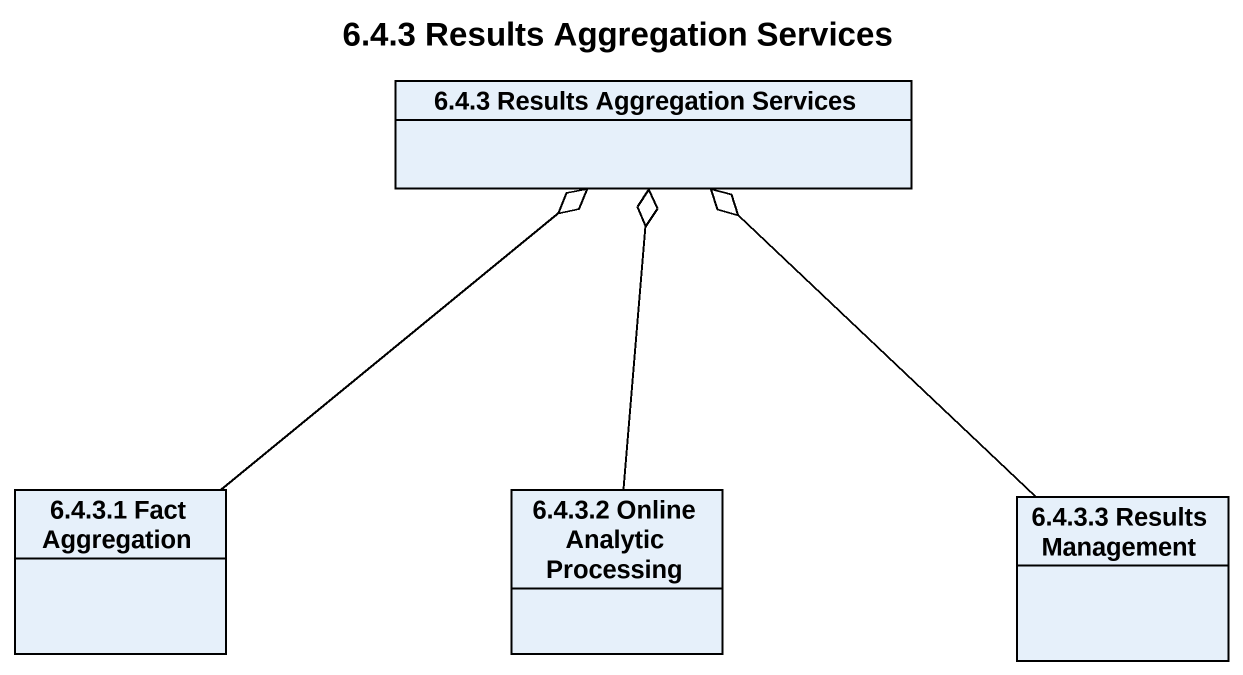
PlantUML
@startuml
title 6.4.3 Results Aggregation Services
hide circle
hide empty members
class "6.4.3 Results Aggregation Services" as c6_4_3_Results_Aggregation
class "6.4.3.1 Fact Aggregation" as c6_4_3_1_Fact_Aggregation
class "6.4.3.2 Online Analytic Processing" as c6_4_3_2_Online_Analytic
class "6.4.3.3 Results Management" as c6_4_3_3_Results_Management
c6_4_3_1_Fact_Aggregation -up-o c6_4_3_Results_Aggregation
c6_4_3_2_Online_Analytic -up-o c6_4_3_Results_Aggregation
c6_4_3_3_Results_Management -up-o c6_4_3_Results_Aggregation
@enduml
